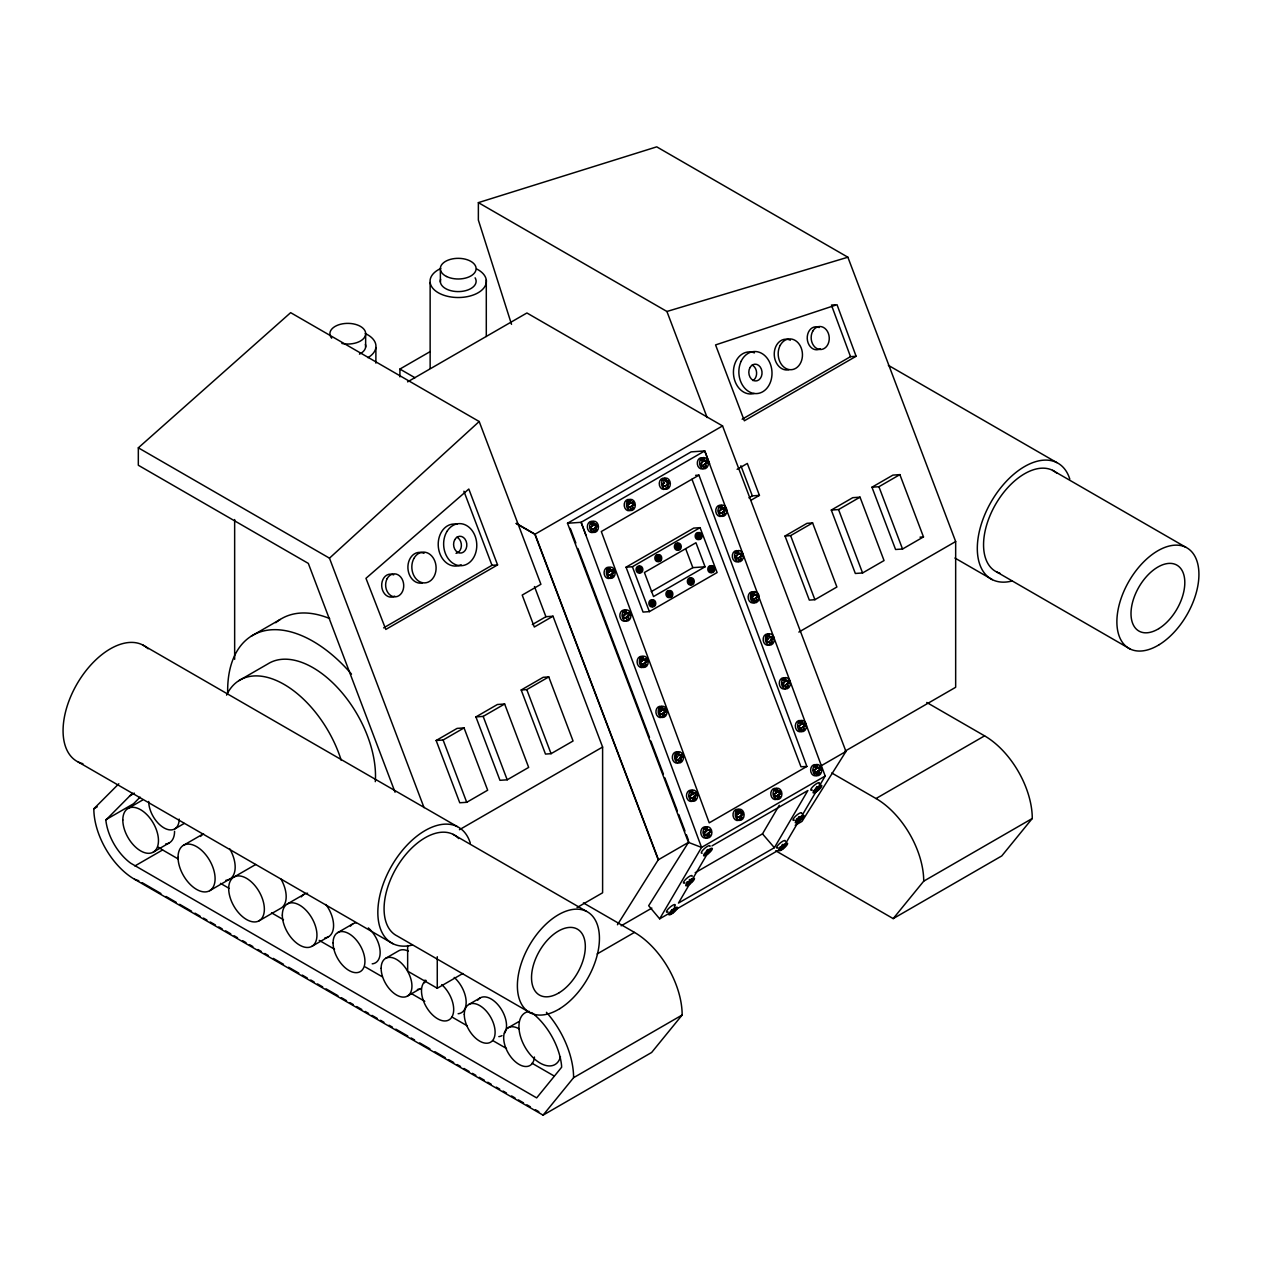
<?xml version="1.0" encoding="UTF-8"?>
<svg xmlns="http://www.w3.org/2000/svg" width="1262" height="1262" viewBox="0 0 1262 1262"><rect width="100%" height="100%" fill="white"/><g stroke="black" fill="none" stroke-linecap="round" stroke-linejoin="round"><path stroke-width="1.5" d="M577.034 907.552L602.605 892.786L602.605 747.041L553.008 616.219L534.315 627.009L522.2 595.08L540.909 584.29L479.197 421.524L290.654 312.66L138.331 447.821L138.315 465.252L308.322 563.404L395.069 792.236M844.877 751.253L955.665 687.285L955.665 541.54L847.875 257.211L656.729 146.849L478.377 202.63L478.361 220.061L511.52 324.334M688.453 842.385L648.668 905.722L659.663 918.831L701.546 847.417L825.19 776.035L704.748 450.928L691.15 451.875L567.506 523.257L688.453 842.385L701.546 847.417L581.104 522.31L567.506 523.257M711.989 845.887L807.901 790.501L774.379 847.685L678.467 903.071L690.645 882.217L692.191 881.318L690.661 879.582L692.207 878.683L688.878 882.627L689.793 883.684L687.743 884.867L686.828 883.794L687.695 882.343A5.679 1.451 -40.7 0 1 694.463 878.462A5.679 1.451 -40.7 0 1 688.279 885.104A5.679 1.451 -40.7 0 1 687.522 882.469M672.851 912.71L676.18 908.766L675.265 907.709L671.936 911.653L672.851 912.71L670.8 913.877L671.652 912.426L670.753 911.369M671.652 912.426L670.138 913.294L673.34 909.555L676.18 908.766M687.743 884.867L688.595 883.4L687.096 881.633M692.191 881.318L693.122 879.74L691.56 880.639L692.317 879.346L687.08 884.268L688.595 883.4M709.165 850.304L706.752 852.655L707.667 853.727L704.953 854.311L708.156 850.572L710.995 849.783L707.667 853.727M693.248 877.831L708.045 852.607M695.173 872.736L762.485 833.866L779.253 805.282M797.221 819.495L795.707 820.363L796.622 821.436L799.051 818.975L798.136 817.918L798.893 816.624L799.808 817.697L798.404 819.779L799.319 820.836L797.268 822.019L798.136 820.552L796.622 818.801M784.396 845.193L781.998 847.559L782.913 848.616L780.862 849.799L781.714 848.332L780.216 846.581M780.799 847.275L779.301 848.143L780.2 849.2L783.402 845.461L786.242 844.688L782.913 848.616M816.214 789.744L818.628 787.378L819.543 788.434L817.129 790.801L815.078 791.984L814.164 790.927L816.214 789.744L817.129 790.801M815.078 791.984L815.946 790.517L815.031 789.46M815.946 790.517L814.432 791.384L819.669 786.478L818.912 787.756L817.997 786.699M785.327 844.026L799.288 820.237M802.269 815.126L816.23 791.337M819.212 786.242L825.19 776.035M799.319 820.836L802.648 816.908L801.102 817.808L800.187 816.735M801.102 817.808L801.859 816.514L799.808 817.697M819.543 788.434L820.458 786.873L818.912 787.756M617.449 924.762L658.243 859.832L689.147 841.991M407.594 381.865L526.917 312.976L722.558 425.925L845.966 751.458L802.017 821.388L795.202 825.316M118.817 783.781L93.83 808.8A57.547 33.222 60 0 0 134.529 879.267L543.086 1115.151L573.595 1077.685L682.158 1015.011A67.454 38.948 60 0 0 634.455 932.397L583.407 902.914M682.158 1015.011L651.634 1052.476L543.086 1115.151M775.736 850.793L893.196 918.61L923.721 881.16L1032.269 818.486A67.454 38.948 60 0 0 984.581 735.856L926.718 702.461M1032.269 818.486L1001.76 855.936L893.196 918.61M531.759 1012.581A50.827 29.341 60 0 1 561.543 1065.302L561.637 1067.226L536.665 1097.893L130.743 863.224A40.92 23.631 60 0 1 105.834 820.079L131.248 794.476A48.003 27.717 60 0 1 132.952 793.325M105.819 819.732L133.52 803.752L140.114 797.142M424.048 807.648L329.477 558.167L479.197 421.524M399.912 376.865L399.912 369.056L430.2 351.577M251.248 636.174L280.164 619.484M238.881 680.644L267.796 663.954A88.372 51.016 60 0 1 338.579 688.784A88.372 51.016 60 0 1 375.303 781.667M516.347 523.367L535.072 534.173L722.558 425.925M742.135 419.221L850.509 356.657L856.109 356.263L837.021 304.694L715.57 344.92L744.343 420.782L856.109 356.263M383.616 627.877L491.991 565.313L497.575 564.919L468.817 489.041L365.964 578.312L385.809 629.438L497.575 564.919M93.83 808.8L97.237 806.828M667.456 484.419L668.355 486.88L666.557 484.466L669.002 483.535L668.024 480.885L666.478 481.784L665.673 479.623L663.623 480.806L664.427 482.967L662.014 483.882L664.427 482.967M627.687 502.15L629.375 504.264L628.476 504.311L627.687 502.15L629.722 500.967L631.426 503.081L632.972 502.181L633.95 504.832L631.505 505.762L633.303 508.176L632.404 505.715M593.771 522.768L590.837 523.982L593.771 522.768L594.576 524.929L596.121 524.03L597.1 526.664L594.654 527.611L596.469 530.008L595.554 527.563M628.571 502.102L630.621 500.919M703.723 459.147L700.789 460.362L703.723 459.147L704.527 461.308L706.073 460.409L707.051 463.044L704.606 463.99L706.404 466.388L705.505 463.943M629.722 500.967L630.527 503.128L632.972 502.181M702.824 459.194L703.628 461.356L706.073 460.409M592.872 522.799L593.676 524.976L595.238 524.077L597.1 526.664M629.375 504.264L627.861 505.131L628.839 507.781L630.353 506.898L631.268 509.359L633.303 508.176M592.541 526.112L590.127 527.027L592.541 526.112L591.736 523.935M701.688 460.315L702.477 462.491L700.962 463.359L701.94 465.993L703.455 465.126L704.37 467.571L706.404 466.388M662.992 486.517L665.405 485.602L666.32 488.063L668.355 486.88M666.557 484.466L669.002 483.535M665.405 485.602L663.891 486.485L662.913 483.835M631.505 505.762L633.95 504.832M129.544 795.991L134.435 793.167M591.105 529.661L593.503 528.746L594.418 531.192L596.469 530.008M594.654 527.611L596.216 526.711M704.606 463.99L707.051 463.044M593.503 528.746L591.988 529.614L591.026 526.98M630.369 509.391L632.404 508.223M592.619 528.794L593.519 531.239L595.569 530.056M705.505 466.435L703.47 467.618L704.37 467.571M698.959 475.159L601.311 531.539L709.228 822.84L806.875 766.46L698.959 475.159L695.614 475.332M128.03 808.469L142.511 800.092M737.118 469.338L747.325 463.454L759.424 495.382L750.922 500.288M607.558 569.919L609.262 572.033L608.363 572.08L607.558 569.919L609.609 568.736L611.313 570.85L612.859 569.967L613.837 572.601L611.392 573.532L613.19 575.945L612.291 573.5M608.458 569.872L610.508 568.689M609.609 568.736L610.414 570.897L612.859 569.967M609.262 572.033L607.748 572.916L608.726 575.551L610.24 574.667L611.155 577.128L613.19 575.945M724.845 513.918L722.81 515.101L721.896 512.64L719.482 513.571L718.52 510.936L720.917 510.006L720.129 507.845L722.164 506.661L722.968 508.823L724.514 507.939L725.492 510.574L723.047 511.52L724.845 513.918L723.946 511.473M721.265 506.709L722.069 508.87L724.514 507.939M718.52 510.936L720.917 510.006M611.392 573.532L613.837 572.601M626.047 567.19L693.737 528.1L700.079 527.658L717.1 572.538L649.394 611.628L643.052 612.07L626.047 567.19L632.388 566.748L700.079 527.658M723.047 511.52L725.492 510.574M612.291 575.993L610.256 577.176L611.155 577.128M721.896 512.64L720.381 513.524L719.403 510.889M174.724 828.945L184.236 823.439M748.918 497.843L752.326 495.871L759.424 495.382M532.312 624.564L545.91 616.708L553.008 616.219M678.325 544.08L676.511 544.853L678.325 544.08L680.407 546.493C677.347 546.572 681.007 550.532 679.445 547.045M657.013 556.321L657.518 557.662L657.013 556.321L658.275 555.595L659.332 556.889L660.294 556.337L660.909 557.962L659.395 558.561L660.531 560.044L659.395 558.561M657.565 556.29L658.827 555.548M638.367 567.9L639.834 567.348L641.759 569.052C638.556 569.099 642.169 573.137 640.717 569.667M680.029 548.56L678.767 549.285L678.183 547.771L676.7 548.355L677.063 544.805M677.773 544.111L678.278 545.452L679.792 544.868M697.318 534.268L697.823 535.609L697.318 534.268L698.58 533.542L699.637 534.836L700.599 534.283L701.215 535.908L699.716 536.508L700.836 537.975L699.716 536.508M656.587 558.198L657.754 559.792L656.587 558.198L657.518 557.662M658.275 555.595L658.78 556.936L660.294 556.337M676.085 546.73L677.568 546.146M697.87 534.22L699.132 533.495M657.139 558.167L658.07 557.615M641.285 571.15L640.418 571.654L639.85 570.156L638.209 570.803L638.982 567.853M639.834 567.348L639.692 568.578L641.333 567.947M637.783 569.683L639.424 569.052M697.823 535.609L696.892 536.145L698.375 535.561M698.58 533.542L699.085 534.867L700.599 534.283M676.7 548.355L678.183 547.771M678.893 547.077L680.407 546.493M638.209 570.803L639.85 570.156M640.118 569.698L641.759 569.052M657.202 559.823L658.685 559.255L659.269 560.77L660.531 560.044M153.254 852.15L169.345 842.842M700.836 537.975L699.574 538.716L698.99 537.202L697.507 537.77L697.444 536.113M679.477 548.591L678.767 549.285M639.25 570.203L639.802 571.686L640.67 571.197M658.685 559.255L658.717 560.801L659.979 560.076M698.99 537.202L699.022 538.748L700.284 538.022M134.908 865.953L162.609 849.957L177.926 858.807M183.463 845.319L203.545 833.725M134.529 879.267L138.804 880.734M651.271 591.641L692.838 567.648L705.064 566.796L695.946 542.739L644.409 572.506L653.527 596.547L705.064 566.796M628.034 616.25L629.596 615.351L628.618 612.717L627.056 613.616L626.267 611.439L624.217 612.622L625.021 614.783L622.608 615.714L623.586 618.348L625.999 617.433L626.898 619.879L628.949 618.695L628.034 616.25L627.151 616.298L628.949 618.695M622.608 615.714L625.021 614.783M626.267 611.439L625.368 611.486L626.173 613.647L628.618 612.717M652.833 600.791L651.018 601.548L652.833 600.791L654.931 603.204C651.87 603.283 655.53 607.243 653.968 603.757M709.938 567.395L710.995 568.689L709.938 567.395L711.752 566.622L713.85 569.036C710.79 569.115 714.45 573.09 712.888 569.588M689.509 579.621L690.566 580.914L689.509 579.621C691.671 576.876 692.191 582.46 690.771 578.879M710.49 567.364L711.752 566.622M668.103 592.257L669.16 593.55L668.103 592.257L669.917 591.484L671.999 593.897C668.939 593.976 672.599 597.951 671.037 594.449M690.062 579.573L691.324 578.848M627.151 616.298L629.596 615.351M668.655 592.209L669.917 591.484M625.999 617.433L624.485 618.301L623.507 615.667M710.459 568.736L709.512 569.272L710.995 568.689M711.216 566.67L711.721 567.995L713.219 567.411M654.536 605.271L653.274 605.997L652.706 604.482L651.208 605.066L651.571 601.517M652.28 600.822L652.801 602.163L654.3 601.564M650.593 603.425L652.075 602.857M669.365 591.531L669.87 592.856L671.384 592.272M689.084 581.498L690.566 580.914M691.276 580.22L692.791 579.637L693.406 581.261C690.361 581.34 694.005 585.3 692.459 581.814M667.677 594.134L669.16 593.55M741.393 559.35L739.358 560.533L738.444 558.088L736.03 559.003L735.052 556.368L737.465 555.438L736.677 553.277L738.712 552.093L739.516 554.27L741.062 553.371L742.04 556.006L739.595 556.952L741.393 559.35L740.494 556.905M737.813 552.141L738.617 554.302L741.062 553.371M651.208 605.066L652.706 604.482M653.416 603.788L654.931 603.204M711.626 570.329L710.127 570.897L711.626 570.329L712.194 571.844L713.456 571.102M712.336 569.635L713.85 569.036M691.182 582.539L689.699 583.123L691.182 582.539L691.765 584.054L693.027 583.328M691.907 581.845L693.406 581.261M735.052 556.368L737.465 555.438M669.775 595.175L668.292 595.759L669.775 595.175L670.343 596.705L671.621 595.964M670.485 594.497L671.999 593.897M652.154 604.514L652.722 606.028L653.984 605.303M711.074 570.361L711.642 571.875L712.904 571.15M690.63 582.587L691.213 584.101L692.475 583.375M669.223 595.222L669.807 596.737L671.068 596.011A3.502 2.761 86 0 1 667.172 596.926A3.502 2.761 86 0 1 666.415 592.036A3.502 2.761 86 0 1 670.248 591.247M736.03 559.003L738.444 558.088M739.595 556.952L742.04 556.006M740.51 559.397L738.459 560.58L739.358 560.533M785.027 536.019L807.017 523.32L812.602 522.925L836.895 587.004L814.905 599.702L809.321 600.097L785.027 536.019L790.611 535.624L812.602 522.925M831.295 510.069L852.765 497.67L860.021 497.165L884.047 560.565L862.577 572.964L855.336 573.469L831.295 510.069L838.552 509.564L860.021 497.165M871.963 487.211L892.912 475.111L899.869 474.622L923.484 536.918L902.535 549.017L895.578 549.491L871.963 487.211L878.92 486.722L899.869 474.622M521.19 689.998L543.181 677.3L548.765 676.921L573.058 740.999L551.068 753.682L545.484 754.077L521.19 689.998L526.775 689.604L548.765 676.921M475.916 716.911L497.386 704.511L504.642 704.007L528.668 767.406L507.198 779.806L499.957 780.31L475.916 716.911L483.172 716.39L504.642 704.007M436.147 740.494L457.096 728.395L464.053 727.906L487.668 790.201L466.719 802.301L459.762 802.774L436.147 740.494L443.104 740.005L464.053 727.906M209.666 890.704L229.747 879.109M233.912 877.09L255.729 864.486M751.6 594.386L753.304 596.516L752.404 596.563L751.6 594.386L753.651 593.219L755.354 595.333L756.9 594.434L757.878 597.068L755.433 598.014L757.232 600.428L756.332 597.967M752.499 594.355L754.55 593.172M640.575 658.985L642.279 661.114L641.38 661.162L640.575 658.985L642.626 657.817L644.33 659.931L645.876 659.032L646.854 661.667L644.409 662.613L646.207 665.027L645.308 662.566M641.475 658.953L643.525 657.77M750.89 597.431L752.404 596.563M753.651 593.219L754.455 595.38L756.9 594.434M639.866 662.029L641.38 661.162M642.626 657.817L643.431 659.979L645.876 659.032M753.304 596.516L751.789 597.383L752.767 600.018L754.282 599.15L755.197 601.595L757.232 600.428M642.279 661.114L640.765 661.982L641.743 664.617L643.257 663.749L644.172 666.194L646.207 665.027M754.282 599.15L751.868 600.065L752.767 600.018M755.433 598.014L757.878 597.068M643.257 663.749L640.844 664.664L641.743 664.617M644.409 662.613L646.854 661.667M753.382 599.198L754.297 601.643L756.332 600.46M642.358 663.796L643.273 666.241L645.308 665.058M287.389 903.939L304.016 894.348M259.136 920.771L280.953 908.183A25.224 14.56 60 0 0 280.953 879.046M766.633 636.632L768.337 638.761L767.438 638.793L766.633 636.632L768.684 635.449L770.388 637.578L771.934 636.679L772.912 639.313L770.467 640.26L772.265 642.658L771.366 640.213M767.533 636.584L769.583 635.417M765.924 639.676L767.438 638.793M768.684 635.449L769.489 637.625L771.934 636.679M768.337 638.761L766.823 639.629L767.801 642.263L769.315 641.396L770.23 643.841L772.265 642.658M770.467 640.26L772.912 639.313M771.366 642.705L769.331 643.888L770.23 643.841M659.395 709.007L661.099 711.121L660.2 711.169L659.395 709.007L661.446 707.824L663.134 709.938L664.695 709.039L665.673 711.689L663.213 712.62L665.027 715.033L664.112 712.573M660.294 708.96L662.345 707.777M658.685 712.036L660.2 711.169M661.446 707.824L662.25 709.985L664.695 709.039M661.099 711.121L659.584 711.989L660.562 714.639L662.077 713.756L662.976 716.217L665.027 715.033M798.846 632.088L955.665 541.54M459.431 829.718L602.605 747.041M663.213 712.62L665.673 711.689M664.127 715.081L662.093 716.248L662.976 716.217M311.888 946.342L328.499 936.751M337.727 932.602L352.966 923.8M782.755 680.439L785.705 679.208L786.51 681.37L788.056 680.486L789.034 683.121L786.589 684.051L788.387 686.465L787.472 684.02M785.705 679.208L784.806 679.256L785.611 681.417L788.056 680.486M784.459 682.553L782.046 683.483L784.459 682.553L783.655 680.392M783.024 686.118L785.437 685.187L786.336 687.648L788.387 686.465M786.589 684.051L789.034 683.121M785.437 685.187L783.923 686.071L782.945 683.436M787.488 686.512L785.453 687.695L786.336 687.648M675.801 754.55L677.505 756.664L676.606 756.711L675.801 754.55L677.852 753.367L679.54 755.481L681.101 754.581L682.079 757.216L679.619 758.162L681.433 760.576L680.518 758.115M676.7 754.502L678.751 753.319M675.091 757.579L676.606 756.711M677.852 753.367L678.64 755.528L681.101 754.581M677.505 756.664L675.99 757.531L676.968 760.166L678.483 759.298L679.382 761.743L681.433 760.576M679.619 758.162L682.079 757.216M680.533 760.623L678.483 761.791L679.382 761.743M385.636 958.347L398.792 950.743A21.785 12.588 60 0 1 408.352 951.122M800.865 722.022L801.654 724.183L804.115 723.252L805.093 725.887L802.632 726.817L804.446 729.231L803.531 726.786M800.518 725.319L798.105 726.249L800.518 725.319L799.714 723.158L801.749 721.974L802.553 724.136L804.115 723.252M799.083 728.884L801.496 727.953L802.395 730.414L804.446 729.231M802.632 726.817L805.093 725.887M801.496 727.953L799.982 728.837L799.004 726.202M692.822 793.845L694.384 792.946L696.245 795.533L695.267 792.899L692.822 793.845L692.018 791.684M691.686 794.981L689.273 795.896L691.686 794.981L690.882 792.82L692.917 791.637L693.721 793.798M690.251 798.53L692.649 797.616L693.564 800.061L695.614 798.878L694.699 796.432L693.8 796.48L695.614 798.878M693.8 796.48L695.362 795.581M692.649 797.616L691.134 798.483L690.172 795.849M694.699 796.432L696.245 795.533M694.715 798.925L692.664 800.108L693.564 800.061M407.421 996.081L420.593 988.493A21.785 12.588 60 0 1 417.391 989.471M736.487 811.955L738.191 814.069L737.292 814.116L736.487 811.955L738.538 810.772L739.343 812.933L741.788 811.987L742.766 814.621L740.321 815.567L742.119 817.981L741.22 815.52M737.387 811.908L739.437 810.725L740.242 812.886M818.833 770.845L819.732 773.306L817.934 770.893L820.379 769.946L819.401 767.312L817.855 768.211L817.05 766.05L815 767.233L815.804 769.394L813.391 770.309L815.804 769.394M779.001 794.587L780.563 793.688L779.585 791.053L778.023 791.937L777.218 789.775L775.183 790.958L775.988 793.12L774.474 794.003L775.452 796.637L776.966 795.754L777.865 798.215L779.916 797.032L779.001 794.587L778.102 794.618L779.916 797.032M707.114 830.538L708.66 829.639L710.538 832.226L709.559 829.591L707.114 830.538L706.31 828.377M709.891 835.57L708.092 833.172L708.992 833.125L709.891 835.57L707.856 836.753L706.941 834.308L704.527 835.223L703.549 832.589L705.963 831.674L705.158 829.513L707.209 828.329L708.014 830.491M735.778 814.984L737.292 814.116M739.343 812.933L740.889 812.034L742.766 814.621M817.05 766.05L816.151 766.097L816.956 768.258L819.401 767.312M820.584 766.113L845.966 751.458M738.191 814.069L736.677 814.937L737.655 817.571L739.169 816.703L740.084 819.148L742.119 817.981M407.658 945.553L407.658 971.156L437.267 988.256L462.838 973.491M773.574 794.035L775.988 793.12M777.218 789.775L776.319 789.823L777.124 791.984L779.585 791.053M708.092 833.172L709.638 832.273M706.941 834.308L705.426 835.176L704.448 832.541M708.992 833.125L710.538 832.226M740.321 815.567L741.867 814.668M816.782 772.028L814.369 772.943L816.782 772.028L817.697 774.474L819.732 773.306M817.934 770.893L820.379 769.946M778.102 794.618L780.563 793.688M708.992 835.618L706.957 836.801L707.856 836.753M741.22 818.028L739.185 819.196L740.084 819.148M818.833 773.354L816.798 774.521L815.883 772.076M779.017 797.079L776.966 798.262L777.865 798.215M468.801 1004.473L480.223 997.879M686.828 883.794L688.878 882.627M796.622 821.436L798.136 820.552M621.141 925.819L651.855 908.088M597.147 953.946L634.455 932.397M659.663 918.831L669.838 912.962M674.918 910.028L781.714 848.332M831.768 772.991L876.017 798.53L984.581 735.856M508.192 1027.757L518.761 1021.652M478.377 202.63L666.92 311.477L847.875 257.211M831.437 305.073L835.16 304.82M701.215 535.908L700.047 534.315M920.014 537.155L923.484 536.918M660.909 557.962L659.742 556.384M692.791 579.637L692.854 581.293M703.628 461.356L704.527 461.308M701.577 462.539L702.477 462.491M703.455 465.126L701.041 466.041L701.94 465.993M665.673 479.623L664.774 479.67L666.478 481.784M668.024 480.885L667.125 480.932L668.103 483.567M630.527 503.128L631.426 503.081M630.353 506.898L627.94 507.829L628.839 507.781M722.069 508.87L722.968 508.823M593.676 524.976L594.576 524.929M593.519 531.239L594.418 531.192M738.617 554.302L739.516 554.27M610.414 570.897L611.313 570.85M610.24 574.667L607.827 575.598L608.726 575.551M754.455 595.38L755.354 595.333M754.297 601.643L755.197 601.595M626.173 613.647L627.056 613.616M769.489 637.625L770.388 637.578M769.315 641.396L766.902 642.311L767.801 642.263M643.431 659.979L644.33 659.931M643.273 666.241L644.172 666.194M785.611 681.417L786.51 681.37M662.25 709.985L663.134 709.938M662.077 713.756L659.663 714.671L660.562 714.639M801.654 724.183L802.553 724.136M678.64 755.528L679.54 755.481M678.483 759.298L676.069 760.213L676.968 760.166M806.875 766.46L800.96 766.76L691.986 479.276M816.956 768.258L817.855 768.211M777.124 791.984L778.023 791.937M776.966 795.754L774.552 796.685L775.452 796.637M739.169 816.703L736.756 817.618L737.655 817.571M705.064 831.721L705.963 831.674M888.369 365.333L1056.815 462.586M1052.555 470.316L1185.87 547.282M996.617 571.923L1129.932 648.889M954.924 558.041L992.358 579.652M399.912 369.056L414.961 377.748M516.126 523.509L534.836 534.299L658.243 859.832M138.331 447.821L329.477 558.167M142.559 644.882L457.333 826.61M453.074 834.34L586.388 911.306M530.45 1012.913L397.136 935.947A58.02 33.49 -60 0 1 398.177 864.943A58.02 33.49 -60 0 1 458.705 838.567M78.118 761.948L392.876 943.676M220.487 883.368L229.006 888.29M271.567 912.852L283.477 919.73M319.223 940.379L334.54 949.213M365.191 966.913L382.212 976.741M411.144 993.446L424.773 1001.302M452.001 1017.03L467.334 1025.88M492.858 1040.629L506.488 1048.485M532.012 1063.219L554.144 1075.997M142.196 882.706L160.921 893.512M166.032 896.462L176.254 902.362M179.646 904.318L191.572 911.211M194.979 913.167L200.074 916.117M203.482 918.089L206.889 920.045M210.297 922.017L215.408 924.967M218.799 926.923L222.207 928.895M225.614 930.867L230.725 933.801M234.133 935.773L237.524 937.745M242.635 940.695L246.043 942.651M249.45 944.623L252.857 946.579M257.953 949.529L261.36 951.501M264.768 953.473L268.175 955.429M273.286 958.379L283.493 964.278M288.604 967.228L298.81 973.128M302.217 975.084L307.329 978.034M310.736 980.006L314.128 981.962M317.535 983.934L322.646 986.884M326.053 988.84L337.964 995.718M341.371 997.69L346.482 1000.64M349.889 1002.612L353.281 1004.568M356.689 1006.54L361.8 1009.49M365.207 1011.446L368.614 1013.418M372.006 1015.389L377.117 1018.324M380.525 1020.295L383.932 1022.267M389.043 1025.217L392.435 1027.173M395.842 1029.145L407.768 1036.023M411.16 1037.979L414.567 1039.951M419.678 1042.901L429.885 1048.801M434.996 1051.751L445.218 1057.651M448.609 1059.607L453.721 1062.557M457.128 1064.529L460.535 1066.485M463.943 1068.457L469.038 1071.406M472.445 1073.363L475.853 1075.334M479.26 1077.306L484.371 1080.24M487.763 1082.212L491.17 1084.184M496.281 1087.134L499.689 1089.09M503.096 1091.062L506.488 1093.018M511.599 1095.968L515.006 1097.94M518.414 1099.912L523.509 1102.846M526.917 1104.818L530.324 1106.79M535.435 1109.74L538.842 1111.696M158.46 847.244L162.609 849.957M816.703 786.589L817.618 787.646M817.066 788.277L817.981 789.334M815.946 787.882L816.861 788.939M801.733 818.486L800.818 817.413L799.256 818.312L800.171 819.369M783.781 844.515L785.311 846.25M783.402 845.461L782.487 844.404L781.73 845.698L782.645 846.755M782.85 846.092L783.765 847.149M762.485 833.866L774.379 847.685M708.534 849.626L710.064 851.361M707.241 849.515L708.156 850.572M707.603 851.203L708.518 852.26M706.483 850.809L707.398 851.866M689.367 879.472L690.282 880.529M689.73 881.16L690.645 882.217M673.719 908.608L675.249 910.344M672.788 910.186L673.703 911.243M671.668 909.792L672.583 910.848M878.92 486.722L902.535 549.017M838.552 509.564L862.577 572.964M790.611 535.624L814.905 599.702M740.889 465.725L752.326 495.871M666.92 311.477L707.13 417.548M709.559 463.659L704.748 450.928L581.104 522.31L585.931 535.041M712.667 567.443L713.298 569.083M710.064 569.241L710.68 570.866M685.676 548.749L692.838 567.648M679.24 544.9L679.855 546.525M676.637 546.683L677.252 548.307M689.636 581.451L690.251 583.091M670.832 592.304L671.447 593.945M668.229 594.087L668.844 595.727M653.748 601.611L654.379 603.236M640.733 567.979L641.159 569.099M638.398 569.635L638.809 570.755M651.145 603.394L651.76 605.019M632.388 566.748L649.394 611.628M570.282 528.368L575.851 543.039M577.933 548.544L649.52 737.45M650.908 741.125L663.433 774.127M664.822 777.802L677.331 810.819M678.719 814.479L684.982 830.995M686.37 834.655L688.453 840.161M535.072 534.173L658.48 859.706M534.473 586.562L545.91 616.708M463.911 491.233L491.991 565.313M526.775 689.604L551.068 753.682M483.172 716.39L507.198 779.806M443.104 740.005L466.719 802.301M832.115 306.918L850.509 356.657M756.001 594.481L756.979 597.115M723.615 507.987L724.593 510.621M740.163 553.419L741.141 556.053M771.035 636.726L772.013 639.361M803.216 723.284L804.194 725.934M787.157 680.533L788.135 683.168M705.174 460.456L706.152 463.091M818.502 767.359L819.48 769.994M800.597 728L801.496 730.461M735.951 556.321L736.929 558.956M814.29 770.262L815.268 772.896M778.686 791.085L779.664 793.735M632.073 502.229L633.051 504.863M663.796 709.086L664.774 711.721M611.96 569.998L612.938 572.648M644.977 659.079L645.955 661.714M627.719 612.764L628.697 615.399M680.202 754.629L681.18 757.263M486.296 280.022L486.296 336.497M440.375 269.453L440.375 282.041M437.267 956.738L437.267 988.256M430.137 282.499L430.137 368.157M375.887 347.539L375.887 363.109M331.669 338.184A17.905 10.333 0 0 1 344.494 323.545A17.905 10.333 0 0 1 365.649 334.493L365.649 347.082M234.653 519.55L234.653 659.332M546.43 1012.298A67.454 38.948 60 0 1 573.595 1077.685M174.566 831.295A25.224 14.56 60 0 1 165.653 843.994M200.611 836.454A26.202 15.128 60 0 1 202.456 834.466M229.747 848.853A26.202 15.128 60 0 1 225.914 880.292M301.271 896.888A24.483 14.134 60 0 1 307.597 893.228M325.88 904.475A24.483 14.134 60 0 1 324.918 937.855M350.442 926.15A22.527 12.999 60 0 1 356.263 922.79M368.346 927.917A22.527 12.999 60 0 1 380.02 950.034A22.527 12.999 60 0 1 372.195 963.837M425.042 980.022A21.785 12.588 60 0 1 424.568 982.814M454.225 977.435A22.779 13.141 60 0 1 466.025 999.772A22.779 13.141 60 0 1 458.122 1013.733M477.777 1000.151A21.785 12.588 60 0 1 498.821 1005.782A21.785 12.588 60 0 1 504.469 1033.341M502.008 1035.613A21.785 12.588 60 0 1 498.821 1036.607M179.172 819.085A21.549 12.446 60 0 1 163.95 827.872A21.549 12.446 60 0 1 148.711 801.48M441.763 984.628A22.779 13.141 60 0 1 452.19 1016.462A22.779 13.141 60 0 1 428.37 1010.089A22.779 13.141 60 0 1 426.209 980.464M534.441 1057.035A21.785 12.588 60 0 1 518.193 1063.882A21.785 12.588 60 0 1 503.68 1037.222A21.785 12.588 60 0 1 519.092 1028.83M560.47 1056.751A29.878 17.242 60 0 1 527.216 1050.599A29.878 17.242 60 0 1 529.504 1011.446M876.017 798.53A67.454 38.948 60 0 1 923.721 881.16M82.898 763.699A66.839 38.586 -60 0 1 76.477 684.887A66.839 38.586 -60 0 1 148.08 648.778M412.5 945.017A66.839 38.586 -60 0 1 391.236 866.631A66.839 38.586 -60 0 1 470.3 843.079M999.898 573.216A58.02 33.49 -60 0 1 995.324 504.816A58.02 33.49 -60 0 1 1056.909 473.297M1011.982 581.009A66.839 38.586 -60 0 1 990.717 502.607A66.839 38.586 -60 0 1 1069.782 479.055M365.175 333.499A28.158 16.264 0 0 1 367.936 357.667M365.396 344.384A17.905 10.333 0 0 1 359.465 354.133M365.649 334.493A17.905 10.333 0 0 1 341.876 343.453M476.563 268.932A28.158 16.264 0 0 1 478.33 292.642A28.158 16.264 0 0 1 437.236 292.106A28.158 16.264 0 0 1 440.848 268.459M475.111 277.829A17.905 10.333 0 0 1 459.573 291.569A17.905 10.333 0 0 1 440.627 279.344M275.747 622.718A120.71 69.694 60 0 1 329.65 618.538M227.681 692.917A120.71 69.694 60 0 1 351.483 674.082M461.151 564.729A21.06 16.548 86 0 1 438.356 547.14A21.06 16.548 86 0 1 456.891 524.282M394.722 596.121A11.516 9.039 86 0 1 381.708 585.947A11.516 9.039 86 0 1 393.681 574.888M422.376 582.981A15.428 12.131 86 0 1 407.926 566.181A15.428 12.131 86 0 1 423.985 553.355M456.923 537.202A8.408 6.61 86 0 1 461.371 545.91A8.408 6.61 86 0 1 456.039 553.34M226.592 695.125A88.372 51.016 60 0 1 283.65 684.146A88.372 51.016 60 0 1 341.245 760.371M754.14 393.476A21.06 16.548 86 0 1 733.427 372.038A21.06 16.548 86 0 1 754.439 352.871M752.152 365.097A8.408 6.61 86 0 1 756.601 372.7A8.408 6.61 86 0 1 752.909 380.603M820.253 348.785A11.516 9.039 86 0 1 807.238 338.61A11.516 9.039 86 0 1 819.212 327.552M788.718 369.798A15.428 12.131 86 0 1 774.269 353.013A15.428 12.131 86 0 1 790.327 340.188M678.94 549.396A3.502 2.761 86 0 1 674.507 547.676A3.502 2.761 86 0 1 677.315 543.196M678.01 543.401A3.502 2.761 86 0 1 679.208 544.474M679.603 545.247A3.502 2.761 86 0 1 679.824 546.13M801.685 731.313A5.679 4.449 87.1 0 1 795.328 725.555A5.679 4.449 87.1 0 1 802.285 721.548M711.768 572.427A3.502 2.761 86 0 1 707.793 569.32A3.502 2.761 86 0 1 711.452 565.96M712.841 571.276A3.502 2.761 86 0 1 712.367 571.954M653.921 605.444A3.502 2.761 86 0 1 650.293 606.391A3.502 2.761 86 0 1 649.11 601.848A3.502 2.761 86 0 1 652.533 600.113M653.18 600.538A3.502 2.761 86 0 1 653.716 601.169M700.221 538.148A3.502 2.761 86 0 1 696.387 538.937A3.502 2.761 86 0 1 695.646 534.047A3.502 2.761 86 0 1 699.479 533.258M700.016 533.889A3.502 2.761 86 0 1 700.41 534.662M778.133 847.875A5.679 1.451 -40.7 0 1 779.364 843.757A5.679 1.451 -40.7 0 1 785.264 841.265M702.098 853.238A5.679 1.451 -40.7 0 1 704.669 848.364A5.679 1.451 -40.7 0 1 710.017 846.36M677.568 763.084A5.679 4.449 87.1 0 1 672.394 756.175A5.679 4.449 87.1 0 1 679.271 752.893M776.051 799.54A5.679 4.449 87.1 0 1 770.877 792.631A5.679 4.449 87.1 0 1 777.755 789.349M778.118 798.341A5.679 4.449 87.1 0 1 777.155 799.114M739.611 560.659A5.679 4.449 87.1 0 1 732.354 557.157A5.679 4.449 87.1 0 1 738.207 550.973M770.483 643.983A5.679 4.449 87.1 0 1 763.21 640.481A5.679 4.449 87.1 0 1 769.063 634.281M785.627 688.563A5.679 4.449 87.1 0 1 779.269 683.531A5.679 4.449 87.1 0 1 785.185 678.088M787.378 686.702A5.679 4.449 87.1 0 1 786.605 687.774M754.471 602.51A5.679 4.449 87.1 0 1 748.129 596.752A5.679 4.449 87.1 0 1 755.07 592.746M692.854 800.976A5.679 4.449 87.1 0 1 686.481 795.959A5.679 4.449 87.1 0 1 692.412 790.501M723.063 515.227A5.679 4.449 87.1 0 1 715.806 511.725A5.679 4.449 87.1 0 1 721.659 505.541M611.407 577.255A5.679 4.449 87.1 0 1 604.277 574.478A5.679 4.449 87.1 0 1 608.852 567.222M627.167 620.005A5.679 4.449 87.1 0 1 619.894 616.503A5.679 4.449 87.1 0 1 625.747 610.319M643.446 667.109A5.679 4.449 87.1 0 1 637.089 662.093A5.679 4.449 87.1 0 1 643.005 656.634M661.162 717.542A5.679 4.449 87.1 0 1 656.003 710.632A5.679 4.449 87.1 0 1 662.865 707.351M663.244 716.343A5.679 4.449 87.1 0 1 662.266 717.116M740.337 819.29A5.679 4.449 87.1 0 1 733.064 815.788A5.679 4.449 87.1 0 1 738.917 809.589M739.958 810.299A5.679 4.449 87.1 0 1 740.826 811.308M812.349 790.059A5.679 1.451 -40.7 0 1 811.513 788.229A5.679 1.451 -40.7 0 1 817.303 783.197A5.679 1.451 -40.7 0 1 819.148 784.159M660.231 559.397A3.502 2.761 86 0 1 656.95 561.527A3.502 2.761 86 0 1 654.899 557.488A3.502 2.761 86 0 1 657.817 554.665M659.158 555.312A3.502 2.761 86 0 1 659.71 555.943M670.8 591.878A3.502 2.761 86 0 1 671.195 592.651M702.54 468.912A5.679 4.449 87.1 0 1 697.381 461.987A5.679 4.449 87.1 0 1 704.243 458.721M704.622 467.713A5.679 4.449 87.1 0 1 703.644 468.486M692.412 583.501A3.502 2.761 86 0 1 688.579 584.29A3.502 2.761 86 0 1 687.837 579.4A3.502 2.761 86 0 1 691.671 578.611M692.207 579.242A3.502 2.761 86 0 1 692.601 580.015M640.355 572.427A3.423 2.698 86 0 1 636.742 571.702A3.423 2.698 86 0 1 636.868 567.095A3.423 2.698 86 0 1 640.512 567.001M593.708 532.107A5.679 4.449 87.1 0 1 587.335 527.09A5.679 4.449 87.1 0 1 593.266 521.632M595.443 530.245A5.679 4.449 87.1 0 1 594.67 531.334M685.014 882.943A5.679 1.451 -40.7 0 1 686.244 878.809A5.679 1.451 -40.7 0 1 692.144 876.317M668.071 911.969A5.679 1.451 -40.7 0 1 667.456 909.823A5.679 1.451 -40.7 0 1 673.656 904.807A5.679 1.451 -40.7 0 1 674.271 906.952M794.539 820.111A5.679 1.451 -40.7 0 1 795.77 815.978A5.679 1.451 -40.7 0 1 801.685 813.485M629.438 510.684A5.679 4.449 87.1 0 1 624.28 503.775A5.679 4.449 87.1 0 1 631.142 500.493M816.971 775.389A5.679 4.449 87.1 0 1 810.63 769.631A5.679 4.449 87.1 0 1 817.571 765.624M707.13 837.668A5.679 4.449 87.1 0 1 700.773 832.652A5.679 4.449 87.1 0 1 706.688 827.194M665.595 488.962A5.679 4.449 87.1 0 1 659.253 483.204A5.679 4.449 87.1 0 1 666.194 479.197M122.808 820A25.224 14.56 60 0 0 149.547 853.286A25.224 14.56 60 0 0 149.547 817.618A25.224 14.56 60 0 0 122.808 820M178.037 857.324A26.202 15.128 60 0 0 205.832 891.887A26.202 15.128 60 0 0 205.832 854.831A26.202 15.128 60 0 0 178.037 857.324M228.69 888.637A25.224 14.56 60 0 0 255.445 921.907A25.224 14.56 60 0 0 255.445 886.239A25.224 14.56 60 0 0 228.69 888.637M282.325 915.139A24.483 14.134 60 0 0 308.291 947.447A24.483 14.134 60 0 0 308.291 912.82A24.483 14.134 60 0 0 282.325 915.139M333.073 942.903A22.527 12.999 60 0 0 356.957 972.639A22.527 12.999 60 0 0 356.957 940.774A22.527 12.999 60 0 0 333.073 942.903M381.124 968.317A21.785 12.588 60 0 0 404.234 997.075A21.785 12.588 60 0 0 404.234 966.25A21.785 12.588 60 0 0 381.124 968.317M464.29 1014.443A21.785 12.588 60 0 0 487.4 1043.201A21.785 12.588 60 0 0 487.4 1012.376A21.785 12.588 60 0 0 464.29 1014.443M559.855 1008.622A58.02 33.49 -60 0 0 593.203 916.922A58.02 33.49 -60 0 0 522.184 960.808A58.02 33.49 -60 0 0 559.855 1008.622M559.366 992.61A38.049 21.975 -60 0 0 581.23 932.476A38.049 21.975 -60 0 0 534.662 961.25A38.049 21.975 -60 0 0 559.366 992.61M1158.847 628.602A38.049 21.975 -60 0 0 1180.711 568.452A38.049 21.975 -60 0 0 1134.144 597.226A38.049 21.975 -60 0 0 1158.847 628.602M1159.352 644.598A58.02 33.49 -60 0 0 1192.685 552.898A58.02 33.49 -60 0 0 1121.681 596.784A58.02 33.49 -60 0 0 1159.352 644.598M446.559 276.504A17.905 10.333 0 0 0 475.806 270.573A17.905 10.333 0 0 0 452.285 258.915A17.905 10.333 0 0 0 446.559 276.504M454.714 539.742A8.408 6.61 86 0 0 459.762 553.024A8.408 6.61 86 0 0 466.167 541.24A8.408 6.61 86 0 0 454.714 539.742M447.032 531.349A21.06 16.548 86 0 0 458.09 565.439A21.06 16.548 86 0 0 475.506 537.233A21.06 16.548 86 0 0 447.032 531.349M387.166 578.611A11.516 9.039 86 0 0 394.044 596.784A11.516 9.039 86 0 0 402.815 580.662A11.516 9.039 86 0 0 387.166 578.611M413.904 558.451A15.428 12.131 86 0 0 423.133 582.823A15.428 12.131 86 0 0 434.869 561.196A15.428 12.131 86 0 0 413.904 558.451M749.943 367.636A8.408 6.61 86 0 0 754.976 380.919A8.408 6.61 86 0 0 761.38 369.135A8.408 6.61 86 0 0 749.943 367.636M741.157 361.263A21.06 16.548 86 0 0 755.275 393.586A21.06 16.548 86 0 0 769.867 362.841A21.06 16.548 86 0 0 741.157 361.263M812.696 331.275A11.516 9.039 86 0 0 819.574 349.448A11.516 9.039 86 0 0 828.345 333.31A11.516 9.039 86 0 0 812.696 331.275M780.247 345.283A15.428 12.131 86 0 0 789.476 369.64A15.428 12.131 86 0 0 801.228 348.012A15.428 12.131 86 0 0 780.247 345.283M676.211 544.521A3.502 2.761 86 0 0 678.309 550.074A3.502 2.761 86 0 0 680.975 545.152A3.502 2.761 86 0 0 676.211 544.521M798.341 722.7A5.679 4.449 87.1 0 0 801.67 731.676A5.679 4.449 87.1 0 0 806.024 723.71A5.679 4.449 87.1 0 0 798.341 722.7M709.638 567.08A3.502 2.761 86 0 0 711.736 572.617A3.502 2.761 86 0 0 714.418 567.695A3.502 2.761 86 0 0 709.638 567.08M650.719 601.233A3.502 2.761 86 0 0 652.817 606.77A3.502 2.761 86 0 0 655.499 601.864A3.502 2.761 86 0 0 650.719 601.233M697.018 533.952A3.502 2.761 86 0 0 699.116 539.489A3.502 2.761 86 0 0 701.782 534.567A3.502 2.761 86 0 0 697.018 533.952M781.399 850.036A5.679 1.451 -40.7 0 0 787.583 843.395A5.679 1.451 -40.7 0 0 780.642 847.401A5.679 1.451 -40.7 0 0 781.399 850.036M706.152 855.147A5.679 1.451 -40.7 0 0 712.336 848.506A5.679 1.451 -40.7 0 0 705.395 852.513A5.679 1.451 -40.7 0 0 706.152 855.147M675.328 754.045A5.679 4.449 87.1 0 0 678.656 763.005A5.679 4.449 87.1 0 0 683.01 755.055A5.679 4.449 87.1 0 0 675.328 754.045M773.811 790.501A5.679 4.449 87.1 0 0 777.124 799.477A5.679 4.449 87.1 0 0 781.493 791.511A5.679 4.449 87.1 0 0 773.811 790.501M735.304 552.835A5.679 4.449 87.1 0 0 738.617 561.795A5.679 4.449 87.1 0 0 742.971 553.829A5.679 4.449 87.1 0 0 735.304 552.835M766.16 636.143A5.679 4.449 87.1 0 0 769.489 645.103A5.679 4.449 87.1 0 0 773.843 637.152A5.679 4.449 87.1 0 0 766.16 636.143M782.282 679.934A5.679 4.449 87.1 0 0 785.611 688.91A5.679 4.449 87.1 0 0 789.965 680.944A5.679 4.449 87.1 0 0 782.282 679.934M751.127 593.897A5.679 4.449 87.1 0 0 754.455 602.857A5.679 4.449 87.1 0 0 758.809 594.907A5.679 4.449 87.1 0 0 751.127 593.897M689.509 792.362A5.679 4.449 87.1 0 0 692.822 801.323A5.679 4.449 87.1 0 0 697.192 793.372A5.679 4.449 87.1 0 0 689.509 792.362M718.756 507.387A5.679 4.449 87.1 0 0 722.069 516.363A5.679 4.449 87.1 0 0 726.423 508.397A5.679 4.449 87.1 0 0 718.756 507.387M607.085 569.414A5.679 4.449 87.1 0 0 610.414 578.39A5.679 4.449 87.1 0 0 614.768 570.424A5.679 4.449 87.1 0 0 607.085 569.414M622.844 612.18A5.679 4.449 87.1 0 0 626.173 621.141A5.679 4.449 87.1 0 0 630.527 613.174A5.679 4.449 87.1 0 0 622.844 612.18M640.102 658.496A5.679 4.449 87.1 0 0 643.431 667.456A5.679 4.449 87.1 0 0 647.785 659.505A5.679 4.449 87.1 0 0 640.102 658.496M658.922 708.503A5.679 4.449 87.1 0 0 662.25 717.463A5.679 4.449 87.1 0 0 666.604 709.512A5.679 4.449 87.1 0 0 658.922 708.503M736.014 811.45A5.679 4.449 87.1 0 0 739.343 820.41A5.679 4.449 87.1 0 0 743.697 812.46A5.679 4.449 87.1 0 0 736.014 811.45M815.615 792.22A5.679 1.451 -40.7 0 0 821.799 785.579A5.679 1.451 -40.7 0 0 814.858 789.586A5.679 1.451 -40.7 0 0 815.615 792.22M656.713 556.006A3.502 2.761 86 0 0 658.811 561.543A3.502 2.761 86 0 0 661.477 556.621A3.502 2.761 86 0 0 656.713 556.006M667.803 591.941A3.502 2.761 86 0 0 669.901 597.478A3.502 2.761 86 0 0 672.567 592.556A3.502 2.761 86 0 0 667.803 591.941M700.315 459.873A5.679 4.449 87.1 0 0 703.628 468.833A5.679 4.449 87.1 0 0 707.982 460.882A5.679 4.449 87.1 0 0 700.315 459.873M689.21 579.29A3.502 2.761 86 0 0 691.308 584.842A3.502 2.761 86 0 0 693.974 579.921A3.502 2.761 86 0 0 689.21 579.29M638.083 567.206A3.423 2.698 86 0 0 639.708 572.838A3.423 2.698 86 0 0 642.689 568.389A3.423 2.698 86 0 0 638.083 567.206M590.364 523.493A5.679 4.449 87.1 0 0 593.676 532.454A5.679 4.449 87.1 0 0 598.046 524.503A5.679 4.449 87.1 0 0 590.364 523.493M671.337 914.13A5.679 1.451 -40.7 0 0 677.52 907.488A5.679 1.451 -40.7 0 0 670.579 911.495A5.679 1.451 -40.7 0 0 671.337 914.13M797.805 822.256A5.679 1.451 -40.7 0 0 803.989 815.615A5.679 1.451 -40.7 0 0 797.048 819.637A5.679 1.451 -40.7 0 0 797.805 822.256M627.214 501.645A5.679 4.449 87.1 0 0 630.527 510.605A5.679 4.449 87.1 0 0 634.881 502.655A5.679 4.449 87.1 0 0 627.214 501.645M813.627 766.775A5.679 4.449 87.1 0 0 816.956 775.736A5.679 4.449 87.1 0 0 821.31 767.785A5.679 4.449 87.1 0 0 813.627 766.775M703.786 829.055A5.679 4.449 87.1 0 0 707.114 838.015A5.679 4.449 87.1 0 0 711.468 830.065A5.679 4.449 87.1 0 0 703.786 829.055M662.25 480.349A5.679 4.449 87.1 0 0 665.579 489.309A5.679 4.449 87.1 0 0 669.933 481.358A5.679 4.449 87.1 0 0 662.25 480.349"/></g></svg>
